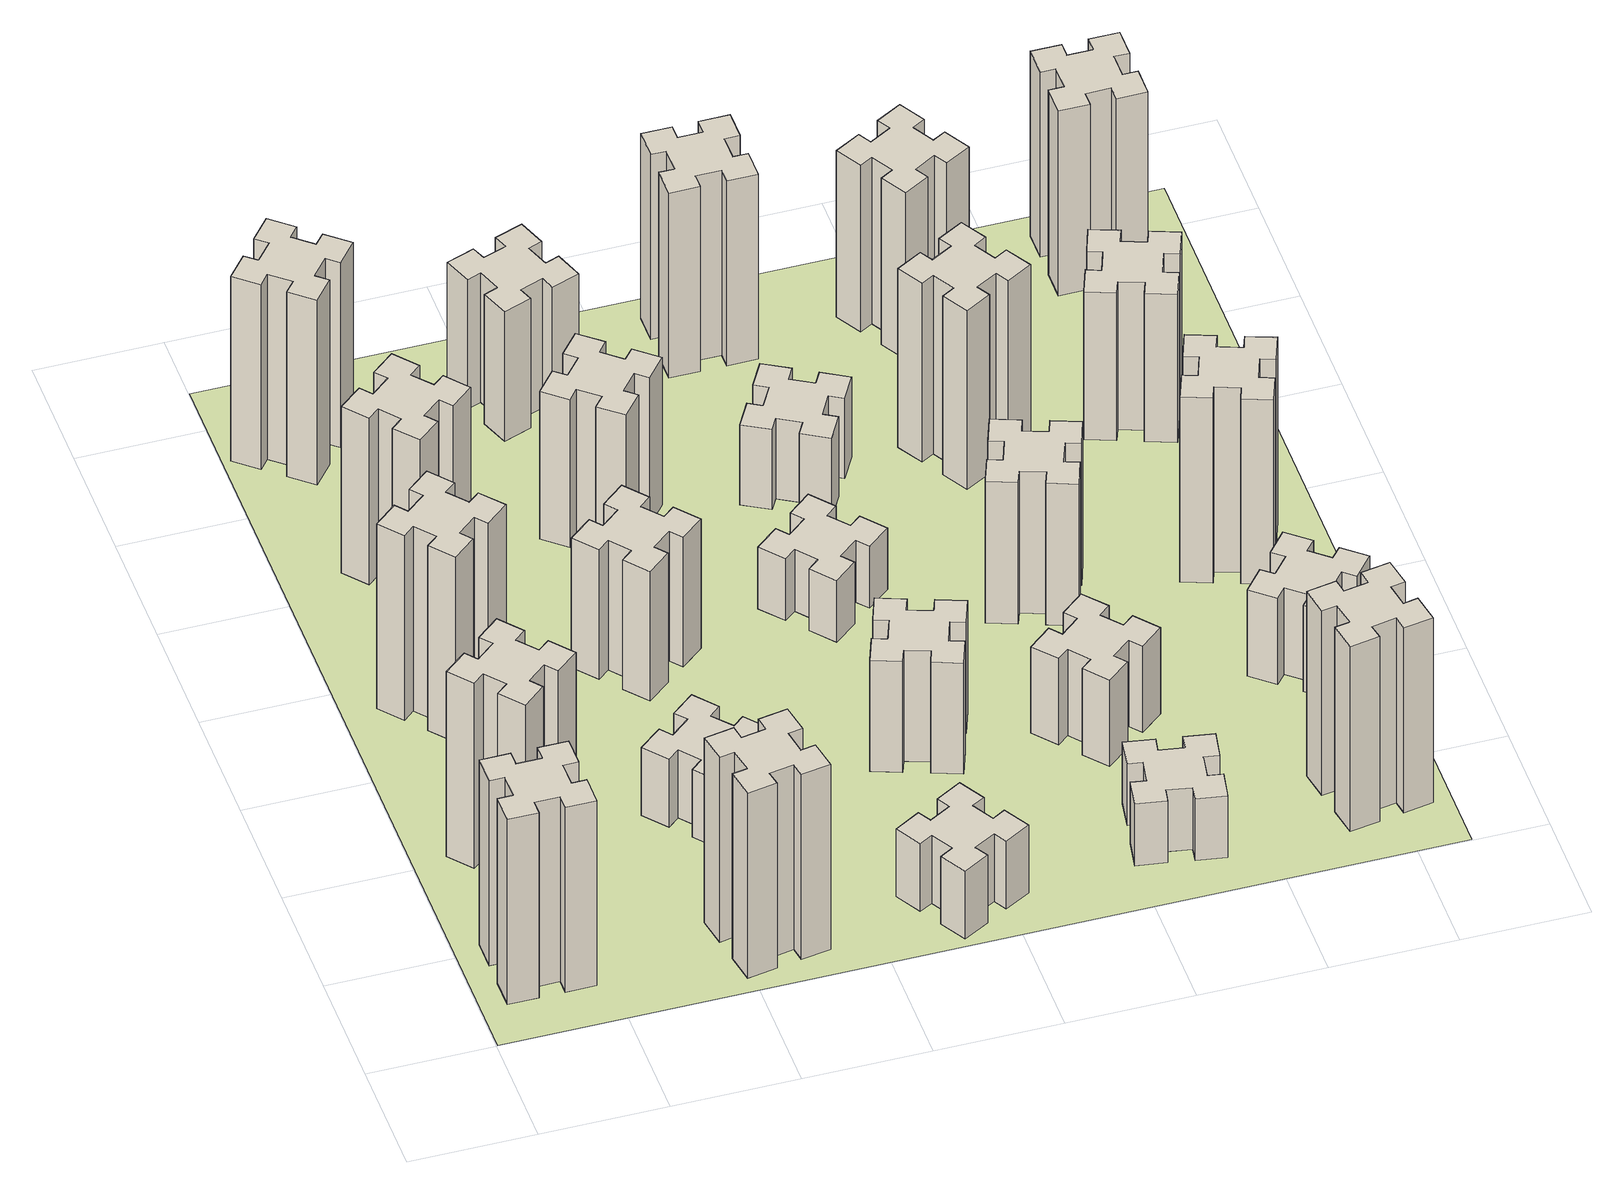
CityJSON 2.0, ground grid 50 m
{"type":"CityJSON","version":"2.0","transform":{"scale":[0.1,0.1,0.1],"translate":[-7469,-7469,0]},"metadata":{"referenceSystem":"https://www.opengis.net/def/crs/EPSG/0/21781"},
"CityObjects":{
"building1":{"type":"Building","attributes":{"class":"1000","function":"1000","usage":"1000","yearOfConstruction":2016,"roofType":"1000","measuredHeight":90,"storeysAboveGround":30,"storeysBelowGround":0},"geometry":[{"type":"Solid","lod":"1","boundaries":[[[[0,1,2,3,4,5,6,7,8,9,10,11,12,13,14,15,16,17,18,19]],[[17,16,20,21]],[[16,15,22,20]],[[15,14,23,22]],[[14,13,24,23]],[[13,12,25,24]],[[12,11,26,25]],[[11,10,27,26]],[[10,9,28,27]],[[9,8,29,28]],[[8,7,30,29]],[[7,6,31,30]],[[6,5,32,31]],[[5,4,33,32]],[[4,3,34,33]],[[3,2,35,34]],[[2,1,36,35]],[[1,0,37,36]],[[0,19,38,37]],[[19,18,39,38]],[[18,17,21,39]],[[24,25,26,27,28,29,30,31,32,33,34,35,36,37,38,39,21,20,22,23]]]]}]},
"building2":{"type":"Building","attributes":{"class":"1000","function":"1000","usage":"1000","yearOfConstruction":2016,"roofType":"1000","measuredHeight":90,"storeysAboveGround":30,"storeysBelowGround":0},"geometry":[{"type":"Solid","lod":"1","boundaries":[[[[40,41,42,43,44,45,46,47,48,49,50,51,52,53,54,55,56,57,58,59]],[[57,56,60,61]],[[56,55,62,60]],[[55,54,63,62]],[[54,53,64,63]],[[53,52,65,64]],[[52,51,66,65]],[[51,50,67,66]],[[50,49,68,67]],[[49,48,69,68]],[[48,47,70,69]],[[47,46,71,70]],[[46,45,72,71]],[[45,44,73,72]],[[44,43,74,73]],[[43,42,75,74]],[[42,41,76,75]],[[41,40,77,76]],[[40,59,78,77]],[[59,58,79,78]],[[58,57,61,79]],[[64,65,66,67,68,69,70,71,72,73,74,75,76,77,78,79,61,60,62,63]]]]}]},
"building3":{"type":"Building","attributes":{"class":"1000","function":"1000","usage":"1000","yearOfConstruction":2016,"roofType":"1000","measuredHeight":90,"storeysAboveGround":30,"storeysBelowGround":0},"geometry":[{"type":"Solid","lod":"1","boundaries":[[[[80,81,82,83,84,85,86,87,88,89,90,91,92,93,94,95,96,97,98,99]],[[97,96,100,101]],[[96,95,102,100]],[[95,94,103,102]],[[94,93,104,103]],[[93,92,105,104]],[[92,91,106,105]],[[91,90,107,106]],[[90,89,108,107]],[[89,88,109,108]],[[88,87,110,109]],[[87,86,111,110]],[[86,85,112,111]],[[85,84,113,112]],[[84,83,114,113]],[[83,82,115,114]],[[82,81,116,115]],[[81,80,117,116]],[[80,99,118,117]],[[99,98,119,118]],[[98,97,101,119]],[[104,105,106,107,108,109,110,111,112,113,114,115,116,117,118,119,101,100,102,103]]]]}]},
"building4":{"type":"Building","attributes":{"class":"1000","function":"1000","usage":"1000","yearOfConstruction":2016,"roofType":"1000","measuredHeight":90,"storeysAboveGround":30,"storeysBelowGround":0},"geometry":[{"type":"Solid","lod":"1","boundaries":[[[[120,121,122,123,124,125,126,127,128,129,130,131,132,133,134,135,136,137,138,139]],[[137,136,140,141]],[[136,135,142,140]],[[135,134,143,142]],[[134,133,144,143]],[[133,132,145,144]],[[132,131,146,145]],[[131,130,147,146]],[[130,129,148,147]],[[129,128,149,148]],[[128,127,150,149]],[[127,126,151,150]],[[126,125,152,151]],[[125,124,153,152]],[[124,123,154,153]],[[123,122,155,154]],[[122,121,156,155]],[[121,120,157,156]],[[120,139,158,157]],[[139,138,159,158]],[[138,137,141,159]],[[144,145,146,147,148,149,150,151,152,153,154,155,156,157,158,159,141,140,142,143]]]]}]},
"building5":{"type":"Building","attributes":{"class":"1000","function":"1000","usage":"1000","yearOfConstruction":2016,"roofType":"1000","measuredHeight":81,"storeysAboveGround":30,"storeysBelowGround":0},"geometry":[{"type":"Solid","lod":"1","boundaries":[[[[160,161,162,163,164,165,166,167,168,169,170,171,172,173,174,175,176,177,178,179]],[[177,176,180,181]],[[176,175,182,180]],[[175,174,183,182]],[[174,173,184,183]],[[173,172,185,184]],[[172,171,186,185]],[[171,170,187,186]],[[170,169,188,187]],[[169,168,189,188]],[[168,167,190,189]],[[167,166,191,190]],[[166,165,192,191]],[[165,164,193,192]],[[164,163,194,193]],[[163,162,195,194]],[[162,161,196,195]],[[161,160,197,196]],[[160,179,198,197]],[[179,178,199,198]],[[178,177,181,199]],[[184,185,186,187,188,189,190,191,192,193,194,195,196,197,198,199,181,180,182,183]]]]}]},
"building6":{"type":"Building","attributes":{"class":"1000","function":"1000","usage":"1000","yearOfConstruction":2016,"roofType":"1000","measuredHeight":90,"storeysAboveGround":30,"storeysBelowGround":0},"geometry":[{"type":"Solid","lod":"1","boundaries":[[[[200,201,202,203,204,205,206,207,208,209,210,211,212,213,214,215,216,217,218,219]],[[217,216,220,221]],[[216,215,222,220]],[[215,214,223,222]],[[214,213,224,223]],[[213,212,225,224]],[[212,211,226,225]],[[211,210,227,226]],[[210,209,228,227]],[[209,208,229,228]],[[208,207,230,229]],[[207,206,231,230]],[[206,205,232,231]],[[205,204,233,232]],[[204,203,234,233]],[[203,202,235,234]],[[202,201,236,235]],[[201,200,237,236]],[[200,219,238,237]],[[219,218,239,238]],[[218,217,221,239]],[[224,225,226,227,228,229,230,231,232,233,234,235,236,237,238,239,221,220,222,223]]]]}]},
"building7":{"type":"Building","attributes":{"class":"1000","function":"1000","usage":"1000","yearOfConstruction":2016,"roofType":"1000","measuredHeight":33,"storeysAboveGround":30,"storeysBelowGround":0},"geometry":[{"type":"Solid","lod":"1","boundaries":[[[[240,241,242,243,244,245,246,247,248,249,250,251,252,253,254,255,256,257,258,259]],[[257,256,260,261]],[[256,255,262,260]],[[255,254,263,262]],[[254,253,264,263]],[[253,252,265,264]],[[252,251,266,265]],[[251,250,267,266]],[[250,249,268,267]],[[249,248,269,268]],[[248,247,270,269]],[[247,246,271,270]],[[246,245,272,271]],[[245,244,273,272]],[[244,243,274,273]],[[243,242,275,274]],[[242,241,276,275]],[[241,240,277,276]],[[240,259,278,277]],[[259,258,279,278]],[[258,257,261,279]],[[264,265,266,267,268,269,270,271,272,273,274,275,276,277,278,279,261,260,262,263]]]]}]},
"building8":{"type":"Building","attributes":{"class":"1000","function":"1000","usage":"1000","yearOfConstruction":2016,"roofType":"1000","measuredHeight":63,"storeysAboveGround":30,"storeysBelowGround":0},"geometry":[{"type":"Solid","lod":"1","boundaries":[[[[280,281,282,283,284,285,286,287,288,289,290,291,292,293,294,295,296,297,298,299]],[[297,296,300,301]],[[296,295,302,300]],[[295,294,303,302]],[[294,293,304,303]],[[293,292,305,304]],[[292,291,306,305]],[[291,290,307,306]],[[290,289,308,307]],[[289,288,309,308]],[[288,287,310,309]],[[287,286,311,310]],[[286,285,312,311]],[[285,284,313,312]],[[284,283,314,313]],[[283,282,315,314]],[[282,281,316,315]],[[281,280,317,316]],[[280,299,318,317]],[[299,298,319,318]],[[298,297,301,319]],[[304,305,306,307,308,309,310,311,312,313,314,315,316,317,318,319,301,300,302,303]]]]}]},
"building9":{"type":"Building","attributes":{"class":"1000","function":"1000","usage":"1000","yearOfConstruction":2016,"roofType":"1000","measuredHeight":33,"storeysAboveGround":30,"storeysBelowGround":0},"geometry":[{"type":"Solid","lod":"1","boundaries":[[[[320,321,322,323,324,325,326,327,328,329,330,331,332,333,334,335,336,337,338,339]],[[337,336,340,341]],[[336,335,342,340]],[[335,334,343,342]],[[334,333,344,343]],[[333,332,345,344]],[[332,331,346,345]],[[331,330,347,346]],[[330,329,348,347]],[[329,328,349,348]],[[328,327,350,349]],[[327,326,351,350]],[[326,325,352,351]],[[325,324,353,352]],[[324,323,354,353]],[[323,322,355,354]],[[322,321,356,355]],[[321,320,357,356]],[[320,339,358,357]],[[339,338,359,358]],[[338,337,341,359]],[[344,345,346,347,348,349,350,351,352,353,354,355,356,357,358,359,341,340,342,343]]]]}]},
"building10":{"type":"Building","attributes":{"class":"1000","function":"1000","usage":"1000","yearOfConstruction":2016,"roofType":"1000","measuredHeight":72,"storeysAboveGround":30,"storeysBelowGround":0},"geometry":[{"type":"Solid","lod":"1","boundaries":[[[[360,361,362,363,364,365,366,367,368,369,370,371,372,373,374,375,376,377,378,379]],[[377,376,380,381]],[[376,375,382,380]],[[375,374,383,382]],[[374,373,384,383]],[[373,372,385,384]],[[372,371,386,385]],[[371,370,387,386]],[[370,369,388,387]],[[369,368,389,388]],[[368,367,390,389]],[[367,366,391,390]],[[366,365,392,391]],[[365,364,393,392]],[[364,363,394,393]],[[363,362,395,394]],[[362,361,396,395]],[[361,360,397,396]],[[360,379,398,397]],[[379,378,399,398]],[[378,377,381,399]],[[384,385,386,387,388,389,390,391,392,393,394,395,396,397,398,399,381,380,382,383]]]]}]},
"building11":{"type":"Building","attributes":{"class":"1000","function":"1000","usage":"1000","yearOfConstruction":2016,"roofType":"1000","measuredHeight":63,"storeysAboveGround":30,"storeysBelowGround":0},"geometry":[{"type":"Solid","lod":"1","boundaries":[[[[400,401,402,403,404,405,406,407,408,409,410,411,412,413,414,415,416,417,418,419]],[[417,416,420,421]],[[416,415,422,420]],[[415,414,423,422]],[[414,413,424,423]],[[413,412,425,424]],[[412,411,426,425]],[[411,410,427,426]],[[410,409,428,427]],[[409,408,429,428]],[[408,407,430,429]],[[407,406,431,430]],[[406,405,432,431]],[[405,404,433,432]],[[404,403,434,433]],[[403,402,435,434]],[[402,401,436,435]],[[401,400,437,436]],[[400,419,438,437]],[[419,418,439,438]],[[418,417,421,439]],[[424,425,426,427,428,429,430,431,432,433,434,435,436,437,438,439,421,420,422,423]]]]}]},
"building12":{"type":"Building","attributes":{"class":"1000","function":"1000","usage":"1000","yearOfConstruction":2016,"roofType":"1000","measuredHeight":54,"storeysAboveGround":30,"storeysBelowGround":0},"geometry":[{"type":"Solid","lod":"1","boundaries":[[[[440,441,442,443,444,445,446,447,448,449,450,451,452,453,454,455,456,457,458,459]],[[457,456,460,461]],[[456,455,462,460]],[[455,454,463,462]],[[454,453,464,463]],[[453,452,465,464]],[[452,451,466,465]],[[451,450,467,466]],[[450,449,468,467]],[[449,448,469,468]],[[448,447,470,469]],[[447,446,471,470]],[[446,445,472,471]],[[445,444,473,472]],[[444,443,474,473]],[[443,442,475,474]],[[442,441,476,475]],[[441,440,477,476]],[[440,459,478,477]],[[459,458,479,478]],[[458,457,461,479]],[[464,465,466,467,468,469,470,471,472,473,474,475,476,477,478,479,461,460,462,463]]]]}]},
"building13":{"type":"Building","attributes":{"class":"1000","function":"1000","usage":"1000","yearOfConstruction":2016,"roofType":"1000","measuredHeight":30,"storeysAboveGround":30,"storeysBelowGround":0},"geometry":[{"type":"Solid","lod":"1","boundaries":[[[[480,481,482,483,484,485,486,487,488,489,490,491,492,493,494,495,496,497,498,499]],[[497,496,500,501]],[[496,495,502,500]],[[495,494,503,502]],[[494,493,504,503]],[[493,492,505,504]],[[492,491,506,505]],[[491,490,507,506]],[[490,489,508,507]],[[489,488,509,508]],[[488,487,510,509]],[[487,486,511,510]],[[486,485,512,511]],[[485,484,513,512]],[[484,483,514,513]],[[483,482,515,514]],[[482,481,516,515]],[[481,480,517,516]],[[480,499,518,517]],[[499,498,519,518]],[[498,497,501,519]],[[504,505,506,507,508,509,510,511,512,513,514,515,516,517,518,519,501,500,502,503]]]]}]},
"building14":{"type":"Building","attributes":{"class":"1000","function":"1000","usage":"1000","yearOfConstruction":2016,"roofType":"1000","measuredHeight":39,"storeysAboveGround":30,"storeysBelowGround":0},"geometry":[{"type":"Solid","lod":"1","boundaries":[[[[520,521,522,523,524,525,526,527,528,529,530,531,532,533,534,535,536,537,538,539]],[[537,536,540,541]],[[536,535,542,540]],[[535,534,543,542]],[[534,533,544,543]],[[533,532,545,544]],[[532,531,546,545]],[[531,530,547,546]],[[530,529,548,547]],[[529,528,549,548]],[[528,527,550,549]],[[527,526,551,550]],[[526,525,552,551]],[[525,524,553,552]],[[524,523,554,553]],[[523,522,555,554]],[[522,521,556,555]],[[521,520,557,556]],[[520,539,558,557]],[[539,538,559,558]],[[538,537,541,559]],[[544,545,546,547,548,549,550,551,552,553,554,555,556,557,558,559,541,540,542,543]]]]}]},
"building15":{"type":"Building","attributes":{"class":"1000","function":"1000","usage":"1000","yearOfConstruction":2016,"roofType":"1000","measuredHeight":30,"storeysAboveGround":30,"storeysBelowGround":0},"geometry":[{"type":"Solid","lod":"1","boundaries":[[[[560,561,562,563,564,565,566,567,568,569,570,571,572,573,574,575,576,577,578,579]],[[577,576,580,581]],[[576,575,582,580]],[[575,574,583,582]],[[574,573,584,583]],[[573,572,585,584]],[[572,571,586,585]],[[571,570,587,586]],[[570,569,588,587]],[[569,568,589,588]],[[568,567,590,589]],[[567,566,591,590]],[[566,565,592,591]],[[565,564,593,592]],[[564,563,594,593]],[[563,562,595,594]],[[562,561,596,595]],[[561,560,597,596]],[[560,579,598,597]],[[579,578,599,598]],[[578,577,581,599]],[[584,585,586,587,588,589,590,591,592,593,594,595,596,597,598,599,581,580,582,583]]]]}]},
"building16":{"type":"Building","attributes":{"class":"1000","function":"1000","usage":"1000","yearOfConstruction":2016,"roofType":"1000","measuredHeight":90,"storeysAboveGround":30,"storeysBelowGround":0},"geometry":[{"type":"Solid","lod":"1","boundaries":[[[[600,601,602,603,604,605,606,607,608,609,610,611,612,613,614,615,616,617,618,619]],[[617,616,620,621]],[[616,615,622,620]],[[615,614,623,622]],[[614,613,624,623]],[[613,612,625,624]],[[612,611,626,625]],[[611,610,627,626]],[[610,609,628,627]],[[609,608,629,628]],[[608,607,630,629]],[[607,606,631,630]],[[606,605,632,631]],[[605,604,633,632]],[[604,603,634,633]],[[603,602,635,634]],[[602,601,636,635]],[[601,600,637,636]],[[600,619,638,637]],[[619,618,639,638]],[[618,617,621,639]],[[624,625,626,627,628,629,630,631,632,633,634,635,636,637,638,639,621,620,622,623]]]]}]},
"building17":{"type":"Building","attributes":{"class":"1000","function":"1000","usage":"1000","yearOfConstruction":2016,"roofType":"1000","measuredHeight":42,"storeysAboveGround":30,"storeysBelowGround":0},"geometry":[{"type":"Solid","lod":"1","boundaries":[[[[640,641,642,643,644,645,646,647,648,649,650,651,652,653,654,655,656,657,658,659]],[[657,656,660,661]],[[656,655,662,660]],[[655,654,663,662]],[[654,653,664,663]],[[653,652,665,664]],[[652,651,666,665]],[[651,650,667,666]],[[650,649,668,667]],[[649,648,669,668]],[[648,647,670,669]],[[647,646,671,670]],[[646,645,672,671]],[[645,644,673,672]],[[644,643,674,673]],[[643,642,675,674]],[[642,641,676,675]],[[641,640,677,676]],[[640,659,678,677]],[[659,658,679,678]],[[658,657,661,679]],[[664,665,666,667,668,669,670,671,672,673,674,675,676,677,678,679,661,660,662,663]]]]}]},
"building18":{"type":"Building","attributes":{"class":"1000","function":"1000","usage":"1000","yearOfConstruction":2016,"roofType":"1000","measuredHeight":69,"storeysAboveGround":30,"storeysBelowGround":0},"geometry":[{"type":"Solid","lod":"1","boundaries":[[[[680,681,682,683,684,685,686,687,688,689,690,691,692,693,694,695,696,697,698,699]],[[697,696,700,701]],[[696,695,702,700]],[[695,694,703,702]],[[694,693,704,703]],[[693,692,705,704]],[[692,691,706,705]],[[691,690,707,706]],[[690,689,708,707]],[[689,688,709,708]],[[688,687,710,709]],[[687,686,711,710]],[[686,685,712,711]],[[685,684,713,712]],[[684,683,714,713]],[[683,682,715,714]],[[682,681,716,715]],[[681,680,717,716]],[[680,699,718,717]],[[699,698,719,718]],[[698,697,701,719]],[[704,705,706,707,708,709,710,711,712,713,714,715,716,717,718,719,701,700,702,703]]]]}]},
"building19":{"type":"Building","attributes":{"class":"1000","function":"1000","usage":"1000","yearOfConstruction":2016,"roofType":"1000","measuredHeight":87,"storeysAboveGround":30,"storeysBelowGround":0},"geometry":[{"type":"Solid","lod":"1","boundaries":[[[[720,721,722,723,724,725,726,727,728,729,730,731,732,733,734,735,736,737,738,739]],[[737,736,740,741]],[[736,735,742,740]],[[735,734,743,742]],[[734,733,744,743]],[[733,732,745,744]],[[732,731,746,745]],[[731,730,747,746]],[[730,729,748,747]],[[729,728,749,748]],[[728,727,750,749]],[[727,726,751,750]],[[726,725,752,751]],[[725,724,753,752]],[[724,723,754,753]],[[723,722,755,754]],[[722,721,756,755]],[[721,720,757,756]],[[720,739,758,757]],[[739,738,759,758]],[[738,737,741,759]],[[744,745,746,747,748,749,750,751,752,753,754,755,756,757,758,759,741,740,742,743]]]]}]},
"building20":{"type":"Building","attributes":{"class":"1000","function":"1000","usage":"1000","yearOfConstruction":2016,"roofType":"1000","measuredHeight":90,"storeysAboveGround":30,"storeysBelowGround":0},"geometry":[{"type":"Solid","lod":"1","boundaries":[[[[760,761,762,763,764,765,766,767,768,769,770,771,772,773,774,775,776,777,778,779]],[[777,776,780,781]],[[776,775,782,780]],[[775,774,783,782]],[[774,773,784,783]],[[773,772,785,784]],[[772,771,786,785]],[[771,770,787,786]],[[770,769,788,787]],[[769,768,789,788]],[[768,767,790,789]],[[767,766,791,790]],[[766,765,792,791]],[[765,764,793,792]],[[764,763,794,793]],[[763,762,795,794]],[[762,761,796,795]],[[761,760,797,796]],[[760,779,798,797]],[[779,778,799,798]],[[778,777,781,799]],[[784,785,786,787,788,789,790,791,792,793,794,795,796,797,798,799,781,780,782,783]]]]}]},
"building21":{"type":"Building","attributes":{"class":"1000","function":"1000","usage":"1000","yearOfConstruction":2016,"roofType":"1000","measuredHeight":81,"storeysAboveGround":30,"storeysBelowGround":0},"geometry":[{"type":"Solid","lod":"1","boundaries":[[[[800,801,802,803,804,805,806,807,808,809,810,811,812,813,814,815,816,817,818,819]],[[817,816,820,821]],[[816,815,822,820]],[[815,814,823,822]],[[814,813,824,823]],[[813,812,825,824]],[[812,811,826,825]],[[811,810,827,826]],[[810,809,828,827]],[[809,808,829,828]],[[808,807,830,829]],[[807,806,831,830]],[[806,805,832,831]],[[805,804,833,832]],[[804,803,834,833]],[[803,802,835,834]],[[802,801,836,835]],[[801,800,837,836]],[[800,819,838,837]],[[819,818,839,838]],[[818,817,821,839]],[[824,825,826,827,828,829,830,831,832,833,834,835,836,837,838,839,821,820,822,823]]]]}]},
"building22":{"type":"Building","attributes":{"class":"1000","function":"1000","usage":"1000","yearOfConstruction":2016,"roofType":"1000","measuredHeight":42,"storeysAboveGround":30,"storeysBelowGround":0},"geometry":[{"type":"Solid","lod":"1","boundaries":[[[[840,841,842,843,844,845,846,847,848,849,850,851,852,853,854,855,856,857,858,859]],[[857,856,860,861]],[[856,855,862,860]],[[855,854,863,862]],[[854,853,864,863]],[[853,852,865,864]],[[852,851,866,865]],[[851,850,867,866]],[[850,849,868,867]],[[849,848,869,868]],[[848,847,870,869]],[[847,846,871,870]],[[846,845,872,871]],[[845,844,873,872]],[[844,843,874,873]],[[843,842,875,874]],[[842,841,876,875]],[[841,840,877,876]],[[840,859,878,877]],[[859,858,879,878]],[[858,857,861,879]],[[864,865,866,867,868,869,870,871,872,873,874,875,876,877,878,879,861,860,862,863]]]]}]},
"building23":{"type":"Building","attributes":{"class":"1000","function":"1000","usage":"1000","yearOfConstruction":2016,"roofType":"1000","measuredHeight":90,"storeysAboveGround":30,"storeysBelowGround":0},"geometry":[{"type":"Solid","lod":"1","boundaries":[[[[880,881,882,883,884,885,886,887,888,889,890,891,892,893,894,895,896,897,898,899]],[[897,896,900,901]],[[896,895,902,900]],[[895,894,903,902]],[[894,893,904,903]],[[893,892,905,904]],[[892,891,906,905]],[[891,890,907,906]],[[890,889,908,907]],[[889,888,909,908]],[[888,887,910,909]],[[887,886,911,910]],[[886,885,912,911]],[[885,884,913,912]],[[884,883,914,913]],[[883,882,915,914]],[[882,881,916,915]],[[881,880,917,916]],[[880,899,918,917]],[[899,898,919,918]],[[898,897,901,919]],[[904,905,906,907,908,909,910,911,912,913,914,915,916,917,918,919,901,900,902,903]]]]}]},
"building24":{"type":"Building","attributes":{"class":"1000","function":"1000","usage":"1000","yearOfConstruction":2016,"roofType":"1000","measuredHeight":72,"storeysAboveGround":30,"storeysBelowGround":0},"geometry":[{"type":"Solid","lod":"1","boundaries":[[[[920,921,922,923,924,925,926,927,928,929,930,931,932,933,934,935,936,937,938,939]],[[937,936,940,941]],[[936,935,942,940]],[[935,934,943,942]],[[934,933,944,943]],[[933,932,945,944]],[[932,931,946,945]],[[931,930,947,946]],[[930,929,948,947]],[[929,928,949,948]],[[928,927,950,949]],[[927,926,951,950]],[[926,925,952,951]],[[925,924,953,952]],[[924,923,954,953]],[[923,922,955,954]],[[922,921,956,955]],[[921,920,957,956]],[[920,939,958,957]],[[939,938,959,958]],[[938,937,941,959]],[[944,945,946,947,948,949,950,951,952,953,954,955,956,957,958,959,941,940,942,943]]]]}]},
"building25":{"type":"Building","attributes":{"class":"1000","function":"1000","usage":"1000","yearOfConstruction":2016,"roofType":"1000","measuredHeight":90,"storeysAboveGround":30,"storeysBelowGround":0},"geometry":[{"type":"Solid","lod":"1","boundaries":[[[[960,961,962,963,964,965,966,967,968,969,970,971,972,973,974,975,976,977,978,979]],[[977,976,980,981]],[[976,975,982,980]],[[975,974,983,982]],[[974,973,984,983]],[[973,972,985,984]],[[972,971,986,985]],[[971,970,987,986]],[[970,969,988,987]],[[969,968,989,988]],[[968,967,990,989]],[[967,966,991,990]],[[966,965,992,991]],[[965,964,993,992]],[[964,963,994,993]],[[963,962,995,994]],[[962,961,996,995]],[[961,960,997,996]],[[960,979,998,997]],[[979,978,999,998]],[[978,977,981,999]],[[984,985,986,987,988,989,990,991,992,993,994,995,996,997,998,999,981,980,982,983]]]]}]},
"landuse1":{"type":"LandUse","attributes":{"name":"plot1","function":"1010"},"geometry":[{"type":"MultiSurface","lod":"1","boundaries":[[[1000,1001,1002,1003]]]}]}
},
"vertices":[
[165,425,0],[165,325,0],[105,325,0],[105,205,0],[225,205,0],[225,265,0],[325,265,0],[325,205,0],[445,205,0],[445,325,0],[385,325,0],[385,425,0],[445,425,0],[445,545,0],[325,545,0],[325,485,0],[225,485,0],[225,545,0],[105,545,0],[105,425,0],[225,485,900],[225,545,900],[325,485,900],[325,545,900],[445,545,900],[445,425,900],[385,425,900],[385,325,900],[445,325,900],[445,205,900],[325,205,900],[325,265,900],[225,265,900],[225,205,900],[105,205,900],[105,325,900],[165,325,900],[165,425,900],[105,425,900],[105,545,900],
[492,1048,0],[427,1124,0],[473,1163,0],[396,1255,0],[304,1178,0],[343,1132,0],[266,1067,0],[228,1113,0],[136,1036,0],[213,944,0],[259,983,0],[323,906,0],[277,868,0],[354,776,0],[446,853,0],[408,899,0],[484,963,0],[523,917,0],[615,994,0],[538,1086,0],[484,963,900],[523,917,900],[408,899,900],[446,853,900],[354,776,900],[277,868,900],[323,906,900],[259,983,900],[213,944,900],[136,1036,900],[228,1113,900],[266,1067,900],[343,1132,900],[304,1178,900],[396,1255,900],[473,1163,900],[427,1124,900],[492,1048,900],[538,1086,900],[615,994,900],
[492,1888,0],[427,1964,0],[473,2003,0],[396,2095,0],[304,2018,0],[343,1972,0],[266,1907,0],[228,1953,0],[136,1876,0],[213,1784,0],[259,1823,0],[323,1746,0],[277,1708,0],[354,1616,0],[446,1693,0],[408,1739,0],[484,1803,0],[523,1757,0],[615,1834,0],[538,1926,0],[484,1803,900],[523,1757,900],[408,1739,900],[446,1693,900],[354,1616,900],[277,1708,900],[323,1746,900],[259,1823,900],[213,1784,900],[136,1876,900],[228,1953,900],[266,1907,900],[343,1972,900],[304,2018,900],[396,2095,900],[473,2003,900],[427,1964,900],[492,1888,900],[538,1926,900],[615,1834,900],
[1085,158,0],[1184,176,0],[1194,117,0],[1312,137,0],[1291,256,0],[1232,245,0],[1215,344,0],[1274,354,0],[1253,472,0],[1135,451,0],[1145,392,0],[1047,375,0],[1037,434,0],[918,413,0],[939,295,0],[998,305,0],[1016,207,0],[957,197,0],[977,78,0],[1096,99,0],[1016,207,900],[957,197,900],[998,305,900],[939,295,900],[918,413,900],[1037,434,900],[1047,375,900],[1145,392,900],[1135,451,900],[1253,472,900],[1274,354,900],[1215,344,900],[1232,245,900],[1291,256,900],[1312,137,900],[1194,117,900],[1184,176,900],[1085,158,900],[1096,99,900],[977,78,900],
[443,2712,0],[366,2647,0],[328,2693,0],[236,2616,0],[313,2524,0],[359,2563,0],[423,2486,0],[377,2448,0],[454,2356,0],[546,2433,0],[508,2479,0],[584,2543,0],[623,2497,0],[715,2574,0],[638,2666,0],[592,2628,0],[527,2704,0],[573,2743,0],[496,2835,0],[404,2758,0],[527,2704,810],[573,2743,810],[592,2628,810],[638,2666,810],[715,2574,810],[623,2497,810],[584,2543,810],[508,2479,810],[546,2433,810],[454,2356,810],[377,2448,810],[423,2486,810],[359,2563,810],[313,2524,810],[236,2616,810],[328,2693,810],[366,2647,810],[443,2712,810],[404,2758,810],[496,2835,810],
[384,3387,0],[308,3452,0],[346,3498,0],[254,3575,0],[177,3483,0],[223,3444,0],[159,3368,0],[113,3406,0],[36,3314,0],[128,3237,0],[166,3283,0],[243,3219,0],[204,3173,0],[296,3096,0],[373,3188,0],[327,3226,0],[392,3303,0],[438,3264,0],[515,3356,0],[423,3433,0],[392,3303,900],[438,3264,900],[327,3226,900],[373,3188,900],[296,3096,900],[204,3173,900],[243,3219,900],[166,3283,900],[128,3237,900],[36,3314,900],[113,3406,900],[159,3368,900],[223,3444,900],[177,3483,900],[254,3575,900],[346,3498,900],[308,3452,900],[384,3387,900],[423,3433,900],[515,3356,900],
[1083,1132,0],[1006,1067,0],[968,1113,0],[876,1036,0],[953,944,0],[999,983,0],[1063,906,0],[1017,868,0],[1094,776,0],[1186,853,0],[1148,899,0],[1224,963,0],[1263,917,0],[1355,994,0],[1278,1086,0],[1232,1048,0],[1167,1124,0],[1213,1163,0],[1136,1255,0],[1044,1178,0],[1167,1124,330],[1213,1163,330],[1232,1048,330],[1278,1086,330],[1355,994,330],[1263,917,330],[1224,963,330],[1148,899,330],[1186,853,330],[1094,776,330],[1017,868,330],[1063,906,330],[999,983,330],[953,944,330],[876,1036,330],[968,1113,330],[1006,1067,330],[1083,1132,330],[1044,1178,330],[1136,1255,330],
[1083,1972,0],[1006,1907,0],[968,1953,0],[876,1876,0],[953,1784,0],[999,1823,0],[1063,1746,0],[1017,1708,0],[1094,1616,0],[1186,1693,0],[1148,1739,0],[1224,1803,0],[1263,1757,0],[1355,1834,0],[1278,1926,0],[1232,1888,0],[1167,1964,0],[1213,2003,0],[1136,2095,0],[1044,2018,0],[1167,1964,630],[1213,2003,630],[1232,1888,630],[1278,1926,630],[1355,1834,630],[1263,1757,630],[1224,1803,630],[1148,1739,630],[1186,1693,630],[1094,1616,630],[1017,1708,630],[1063,1746,630],[999,1823,630],[953,1784,630],[876,1876,630],[968,1953,630],[1006,1907,630],[1083,1972,630],[1044,2018,630],[1136,2095,630],
[1844,396,0],[1757,346,0],[1727,398,0],[1623,338,0],[1683,234,0],[1735,264,0],[1785,177,0],[1733,147,0],[1793,43,0],[1897,103,0],[1867,155,0],[1954,205,0],[1984,153,0],[2088,213,0],[2028,317,0],[1976,287,0],[1926,374,0],[1978,404,0],[1918,508,0],[1814,448,0],[1926,374,330],[1978,404,330],[1976,287,330],[2028,317,330],[2088,213,330],[1984,153,330],[1954,205,330],[1867,155,330],[1897,103,330],[1793,43,330],[1733,147,330],[1785,177,330],[1735,264,330],[1683,234,330],[1623,338,330],[1727,398,330],[1757,346,330],[1844,396,330],[1814,448,330],[1918,508,330],
[1267,2486,0],[1332,2563,0],[1378,2524,0],[1455,2616,0],[1363,2693,0],[1324,2647,0],[1248,2712,0],[1286,2758,0],[1194,2835,0],[1117,2743,0],[1163,2704,0],[1099,2628,0],[1053,2666,0],[976,2574,0],[1068,2497,0],[1106,2543,0],[1183,2479,0],[1144,2433,0],[1236,2356,0],[1313,2448,0],[1183,2479,720],[1144,2433,720],[1106,2543,720],[1068,2497,720],[976,2574,720],[1053,2666,720],[1099,2628,720],[1163,2704,720],[1117,2743,720],[1194,2835,720],[1286,2758,720],[1248,2712,720],[1324,2647,720],[1363,2693,720],[1455,2616,720],[1378,2524,720],[1332,2563,720],[1267,2486,720],[1313,2448,720],[1236,2356,720],
[1125,3456,0],[1031,3422,0],[1010,3478,0],[897,3437,0],[939,3324,0],[995,3345,0],[1029,3251,0],[973,3230,0],[1014,3117,0],[1127,3159,0],[1106,3215,0],[1200,3249,0],[1220,3193,0],[1333,3234,0],[1292,3347,0],[1236,3326,0],[1202,3420,0],[1258,3440,0],[1217,3553,0],[1104,3512,0],[1202,3420,630],[1258,3440,630],[1236,3326,630],[1292,3347,630],[1333,3234,630],[1220,3193,630],[1200,3249,630],[1106,3215,630],[1127,3159,630],[1014,3117,630],[973,3230,630],[1029,3251,630],[995,3345,630],[939,3324,630],[897,3437,630],[1010,3478,630],[1031,3422,630],[1125,3456,630],[1104,3512,630],[1217,3553,630],
[1869,1200,0],[1835,1106,0],[1779,1127,0],[1737,1014,0],[1850,973,0],[1871,1029,0],[1965,995,0],[1944,939,0],[2057,897,0],[2098,1010,0],[2042,1031,0],[2076,1125,0],[2132,1104,0],[2173,1217,0],[2060,1258,0],[2040,1202,0],[1946,1236,0],[1967,1292,0],[1854,1333,0],[1813,1220,0],[1946,1236,540],[1967,1292,540],[2040,1202,540],[2060,1258,540],[2173,1217,540],[2132,1104,540],[2076,1125,540],[2042,1031,540],[2098,1010,540],[2057,897,540],[1944,939,540],[1965,995,540],[1871,1029,540],[1850,973,540],[1737,1014,540],[1779,1127,540],[1835,1106,540],[1869,1200,540],[1813,1220,540],[1854,1333,540],
[1972,1988,0],[1907,2064,0],[1953,2103,0],[1876,2195,0],[1784,2118,0],[1823,2072,0],[1746,2007,0],[1708,2053,0],[1616,1976,0],[1693,1884,0],[1739,1923,0],[1803,1846,0],[1757,1808,0],[1834,1716,0],[1926,1793,0],[1888,1839,0],[1964,1903,0],[2003,1857,0],[2095,1934,0],[2018,2026,0],[1964,1903,300],[2003,1857,300],[1888,1839,300],[1926,1793,300],[1834,1716,300],[1757,1808,300],[1803,1846,300],[1739,1923,300],[1693,1884,300],[1616,1976,300],[1708,2053,300],[1746,2007,300],[1823,2072,300],[1784,2118,300],[1876,2195,300],[1953,2103,300],[1907,2064,300],[1972,1988,300],[2018,2026,300],[2095,1934,300],
[2026,2497,0],[2076,2584,0],[2128,2554,0],[2188,2658,0],[2084,2718,0],[2054,2666,0],[1967,2716,0],[1997,2768,0],[1893,2828,0],[1833,2724,0],[1885,2694,0],[1835,2607,0],[1783,2637,0],[1723,2533,0],[1827,2473,0],[1857,2525,0],[1944,2475,0],[1914,2423,0],[2018,2363,0],[2078,2467,0],[1944,2475,390],[1914,2423,390],[1857,2525,390],[1827,2473,390],[1723,2533,390],[1783,2637,390],[1835,2607,390],[1885,2694,390],[1833,2724,390],[1893,2828,390],[1997,2768,390],[1967,2716,390],[2054,2666,390],[2084,2718,390],[2188,2658,390],[2128,2554,390],[2076,2584,390],[2026,2497,390],[2078,2467,390],[2018,2363,390],
[2596,444,0],[2578,345,0],[2519,356,0],[2498,237,0],[2617,217,0],[2627,276,0],[2725,258,0],[2715,199,0],[2833,178,0],[2854,297,0],[2795,307,0],[2812,405,0],[2871,395,0],[2892,513,0],[2774,534,0],[2764,475,0],[2665,492,0],[2676,551,0],[2557,572,0],[2537,454,0],[2665,492,300],[2676,551,300],[2764,475,300],[2774,534,300],[2892,513,300],[2871,395,300],[2812,405,300],[2795,307,300],[2854,297,300],[2833,178,300],[2715,199,300],[2725,258,300],[2627,276,300],[2617,217,300],[2498,237,300],[2519,356,300],[2578,345,300],[2596,444,300],[2537,454,300],[2557,572,300],
[1965,3385,0],[1965,3485,0],[2025,3485,0],[2025,3605,0],[1905,3605,0],[1905,3545,0],[1805,3545,0],[1805,3605,0],[1685,3605,0],[1685,3485,0],[1745,3485,0],[1745,3385,0],[1685,3385,0],[1685,3265,0],[1805,3265,0],[1805,3325,0],[1905,3325,0],[1905,3265,0],[2025,3265,0],[2025,3385,0],[1905,3325,900],[1905,3265,900],[1805,3325,900],[1805,3265,900],[1685,3265,900],[1685,3385,900],[1745,3385,900],[1745,3485,900],[1685,3485,900],[1685,3605,900],[1805,3605,900],[1805,3545,900],[1905,3545,900],[1905,3605,900],[2025,3605,900],[2025,3485,900],[1965,3485,900],[1965,3385,900],[2025,3385,900],[2025,3265,900],
[2628,899,0],[2704,963,0],[2743,917,0],[2835,994,0],[2758,1086,0],[2712,1048,0],[2647,1124,0],[2693,1163,0],[2616,1255,0],[2524,1178,0],[2563,1132,0],[2486,1067,0],[2448,1113,0],[2356,1036,0],[2433,944,0],[2479,983,0],[2543,906,0],[2497,868,0],[2574,776,0],[2666,853,0],[2543,906,420],[2497,868,420],[2479,983,420],[2433,944,420],[2356,1036,420],[2448,1113,420],[2486,1067,420],[2563,1132,420],[2524,1178,420],[2616,1255,420],[2693,1163,420],[2647,1124,420],[2712,1048,420],[2758,1086,420],[2835,994,420],[2743,917,420],[2704,963,420],[2628,899,420],[2666,853,420],[2574,776,420],
[2682,1671,0],[2716,1765,0],[2772,1744,0],[2813,1857,0],[2700,1898,0],[2680,1842,0],[2586,1876,0],[2607,1932,0],[2494,1973,0],[2453,1860,0],[2509,1840,0],[2475,1746,0],[2419,1767,0],[2377,1654,0],[2490,1613,0],[2511,1669,0],[2605,1635,0],[2584,1579,0],[2697,1537,0],[2738,1650,0],[2605,1635,690],[2584,1579,690],[2511,1669,690],[2490,1613,690],[2377,1654,690],[2419,1767,690],[2475,1746,690],[2509,1840,690],[2453,1860,690],[2494,1973,690],[2607,1932,690],[2586,1876,690],[2680,1842,690],[2700,1898,690],[2813,1857,690],[2772,1744,690],[2716,1765,690],[2682,1671,690],[2738,1650,690],[2697,1537,690],
[2607,2475,0],[2694,2525,0],[2724,2473,0],[2828,2533,0],[2768,2637,0],[2716,2607,0],[2666,2694,0],[2718,2724,0],[2658,2828,0],[2554,2768,0],[2584,2716,0],[2497,2666,0],[2467,2718,0],[2363,2658,0],[2423,2554,0],[2475,2584,0],[2525,2497,0],[2473,2467,0],[2533,2363,0],[2637,2423,0],[2525,2497,870],[2473,2467,870],[2475,2584,870],[2423,2554,870],[2363,2658,870],[2467,2718,870],[2497,2666,870],[2584,2716,870],[2554,2768,870],[2658,2828,870],[2718,2724,870],[2666,2694,870],[2716,2607,870],[2768,2637,870],[2828,2533,870],[2724,2473,870],[2694,2525,870],[2607,2475,870],[2637,2423,870],[2533,2363,870],
[3465,492,0],[3367,475,0],[3357,534,0],[3238,513,0],[3259,395,0],[3318,405,0],[3336,307,0],[3277,297,0],[3297,178,0],[3416,199,0],[3405,258,0],[3504,276,0],[3514,217,0],[3632,237,0],[3611,356,0],[3552,345,0],[3535,444,0],[3594,454,0],[3573,572,0],[3455,551,0],[3535,444,900],[3594,454,900],[3552,345,900],[3611,356,900],[3632,237,900],[3514,217,900],[3504,276,900],[3405,258,900],[3416,199,900],[3297,178,900],[3277,297,900],[3336,307,900],[3318,405,900],[3259,395,900],[3238,513,900],[3357,534,900],[3367,475,900],[3465,492,900],[3455,551,900],[3573,572,900],
[2716,3347,0],[2666,3434,0],[2718,3464,0],[2658,3568,0],[2554,3508,0],[2584,3456,0],[2497,3406,0],[2467,3458,0],[2363,3398,0],[2423,3294,0],[2475,3324,0],[2525,3237,0],[2473,3207,0],[2533,3103,0],[2637,3163,0],[2607,3215,0],[2694,3265,0],[2724,3213,0],[2828,3273,0],[2768,3377,0],[2694,3265,810],[2724,3213,810],[2607,3215,810],[2637,3163,810],[2533,3103,810],[2473,3207,810],[2525,3237,810],[2475,3324,810],[2423,3294,810],[2363,3398,810],[2467,3458,810],[2497,3406,810],[2584,3456,810],[2554,3508,810],[2658,3568,810],[2718,3464,810],[2666,3434,810],[2716,3347,810],[2768,3377,810],[2828,3273,810],
[3544,1167,0],[3468,1232,0],[3506,1278,0],[3414,1355,0],[3337,1263,0],[3383,1224,0],[3319,1148,0],[3273,1186,0],[3196,1094,0],[3288,1017,0],[3326,1063,0],[3403,999,0],[3364,953,0],[3456,876,0],[3533,968,0],[3487,1006,0],[3552,1083,0],[3598,1044,0],[3675,1136,0],[3583,1213,0],[3552,1083,420],[3598,1044,420],[3487,1006,420],[3533,968,420],[3456,876,420],[3364,953,420],[3403,999,420],[3326,1063,420],[3288,1017,420],[3196,1094,420],[3273,1186,420],[3319,1148,420],[3383,1224,420],[3337,1263,420],[3414,1355,420],[3506,1278,420],[3468,1232,420],[3544,1167,420],[3583,1213,420],[3675,1136,420],
[3420,1842,0],[3326,1876,0],[3347,1932,0],[3234,1973,0],[3193,1860,0],[3249,1840,0],[3215,1746,0],[3159,1767,0],[3117,1654,0],[3230,1613,0],[3251,1669,0],[3345,1635,0],[3324,1579,0],[3437,1537,0],[3478,1650,0],[3422,1671,0],[3456,1765,0],[3512,1744,0],[3553,1857,0],[3440,1898,0],[3456,1765,900],[3512,1744,900],[3422,1671,900],[3478,1650,900],[3437,1537,900],[3324,1579,900],[3345,1635,900],[3251,1669,900],[3230,1613,900],[3117,1654,900],[3159,1767,900],[3215,1746,900],[3249,1840,900],[3193,1860,900],[3234,1973,900],[3347,1932,900],[3326,1876,900],[3420,1842,900],[3440,1898,900],[3553,1857,900],
[3320,2682,0],[3226,2716,0],[3247,2772,0],[3134,2813,0],[3093,2700,0],[3149,2680,0],[3115,2586,0],[3059,2607,0],[3017,2494,0],[3130,2453,0],[3151,2509,0],[3245,2475,0],[3224,2419,0],[3337,2377,0],[3378,2490,0],[3322,2511,0],[3356,2605,0],[3412,2584,0],[3453,2697,0],[3340,2738,0],[3356,2605,720],[3412,2584,720],[3322,2511,720],[3378,2490,720],[3337,2377,720],[3224,2419,720],[3245,2475,720],[3151,2509,720],[3130,2453,720],[3017,2494,720],[3059,2607,720],[3115,2586,720],[3149,2680,720],[3093,2700,720],[3134,2813,720],[3247,2772,720],[3226,2716,720],[3320,2682,720],[3340,2738,720],[3453,2697,720],
[3285,3325,0],[3385,3325,0],[3385,3265,0],[3505,3265,0],[3505,3385,0],[3445,3385,0],[3445,3485,0],[3505,3485,0],[3505,3605,0],[3385,3605,0],[3385,3545,0],[3285,3545,0],[3285,3605,0],[3165,3605,0],[3165,3485,0],[3225,3485,0],[3225,3385,0],[3165,3385,0],[3165,3265,0],[3285,3265,0],[3225,3385,900],[3165,3385,900],[3225,3485,900],[3165,3485,900],[3165,3605,900],[3285,3605,900],[3285,3545,900],[3385,3545,900],[3385,3605,900],[3505,3605,900],[3505,3485,900],[3445,3485,900],[3445,3385,900],[3505,3385,900],[3505,3265,900],[3385,3265,900],[3385,3325,900],[3285,3325,900],[3285,3265,900],[3165,3265,900],
[5,3705,0],[3705,3705,0],[3705,5,0],[5,5,0]
]}
